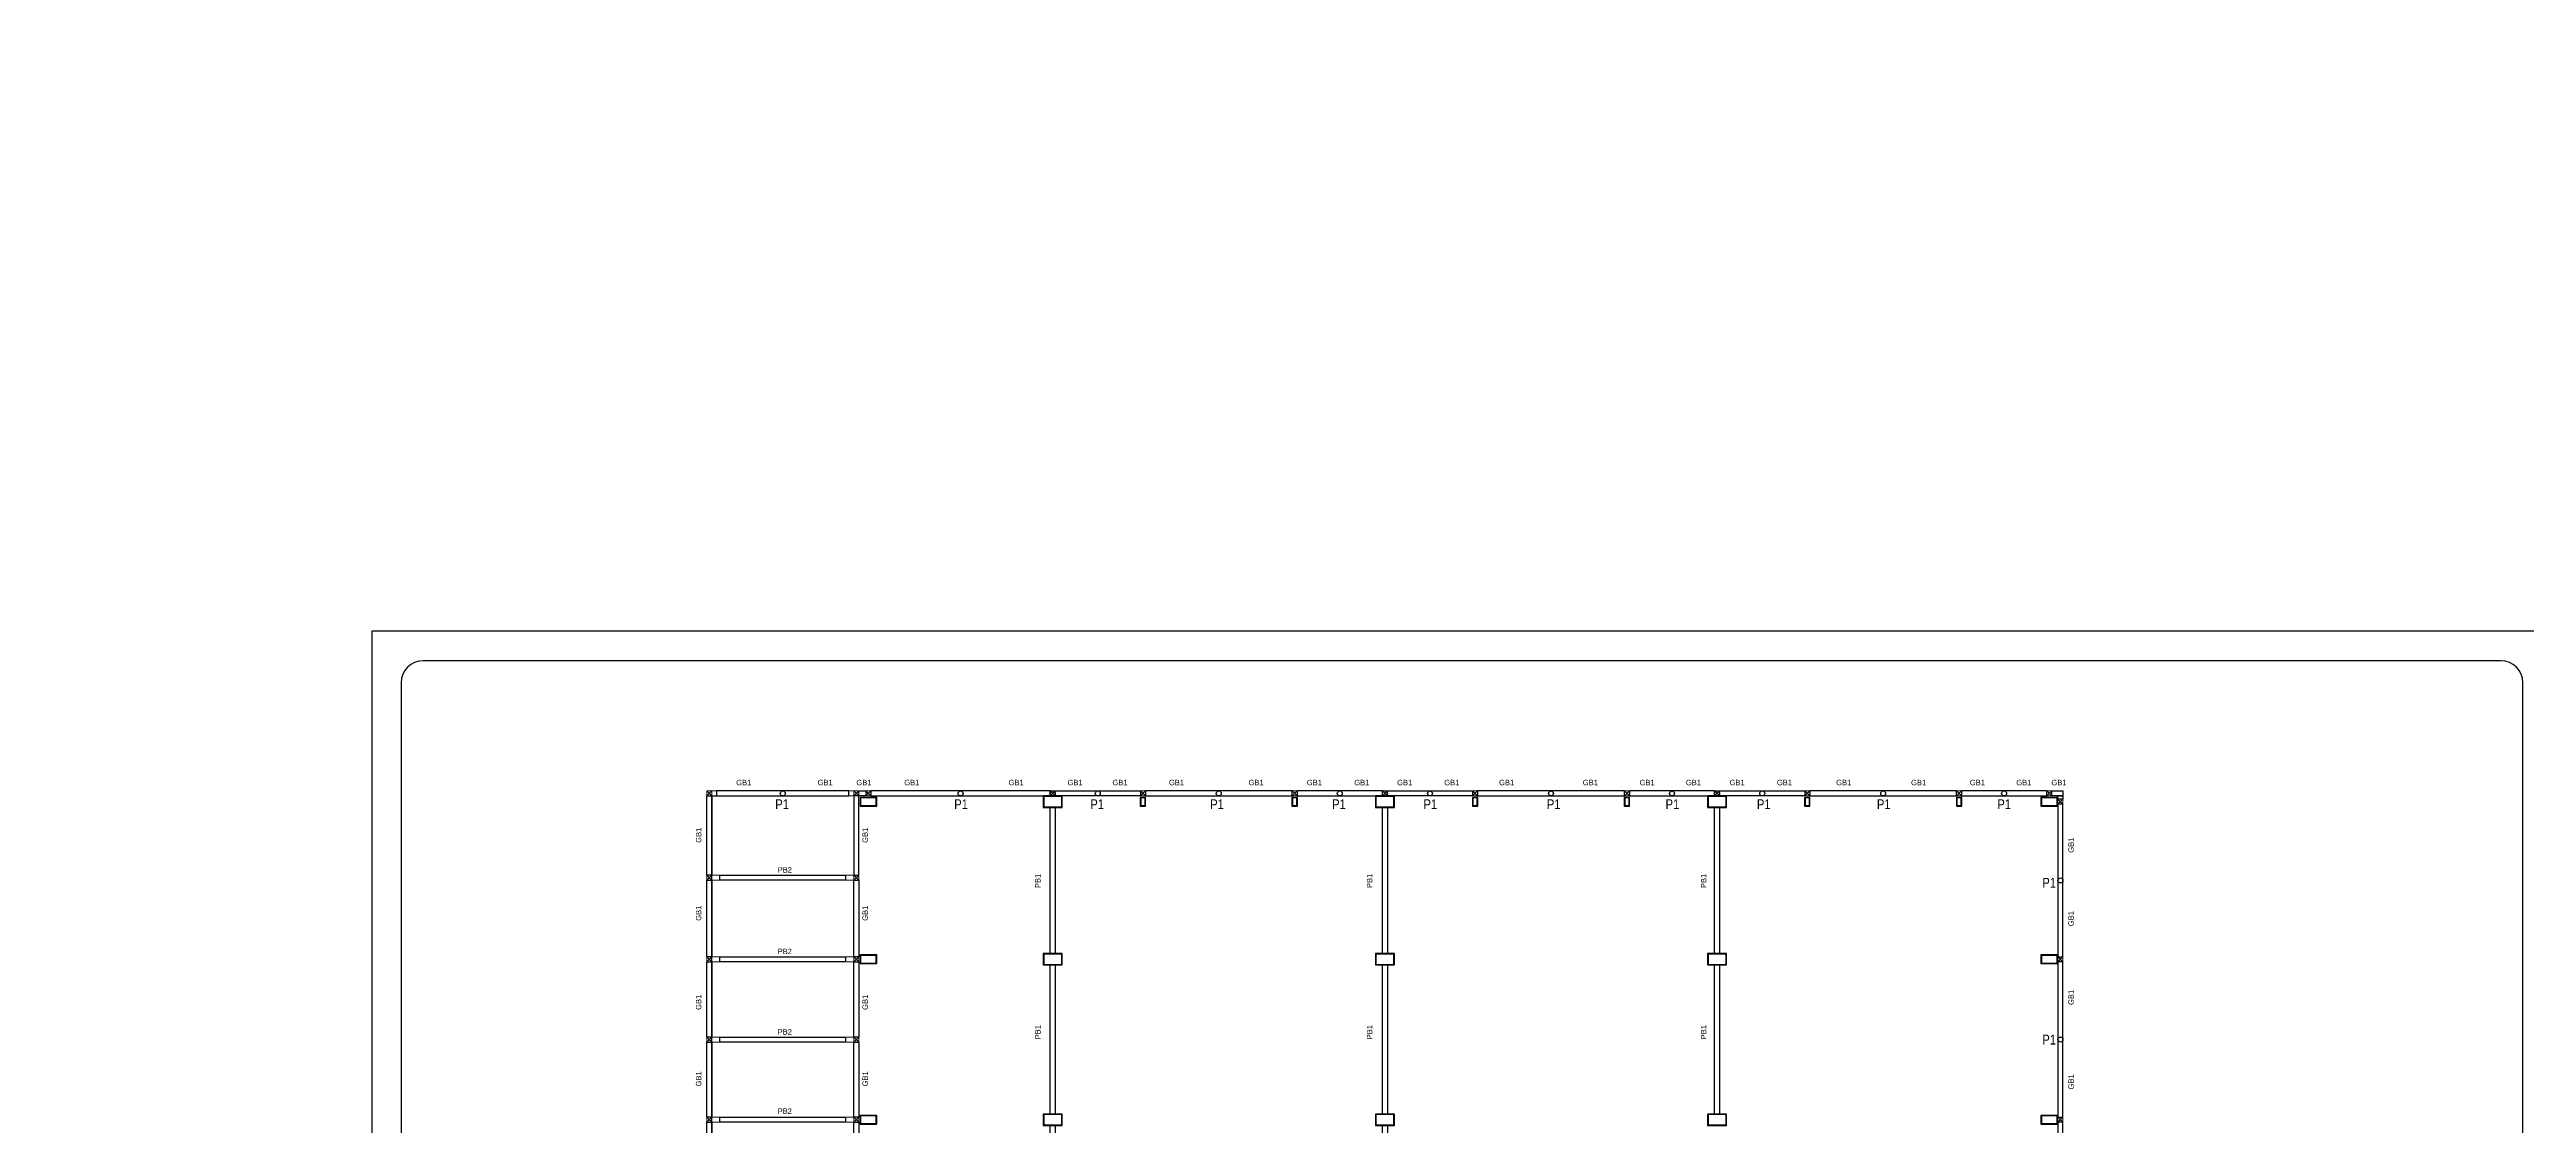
# Model space of a CAD drawing. Header units: inches. Extents: x -605 to 2991212, y -2872845 to 0.
# Drawn here: x 2453258 to 2567494, y -2220385 to -2170767 of the extents above; entities that cross this region are included whole.
import ezdxf
from ezdxf import colors
from ezdxf.entities.mleader import LeaderData, LeaderLine
from ezdxf.enums import TextEntityAlignment as Align
from ezdxf.math import Vec2, Vec3

# ---------------------------------------------------------------- set-up
doc = ezdxf.new("R2010")
doc.units = ezdxf.units.IN
doc.header["$LTSCALE"] = 600
doc.header["$MEASUREMENT"] = 0
for name, color, linetype, lineweight in [('PV_TEXT_ROMANS', 7, 'Continuous', 0), ('rRCC 2', 40, 'Continuous', 15), ('rSHEET', 2, 'Continuous', 30)]:
    doc.layers.add(name, color=color, linetype=linetype, lineweight=lineweight)
doc.layers.add('see level', color=2, linetype='Continuous')
doc.styles.add('J.P', font='ARIALN.TTF')
doc.styles.get("Standard").update_dxf_attribs({"font": 'arial.ttf'})
doc.styles.add('TEXT3', font='geniso.shx')

# ---------------------------------------------------------------- blocks, each defined once
blk = doc.blocks.new('_DotBlank')
at = {"color": 0, "linetype": 'ByBlock', "lineweight": -2}
blk.add_line((-0.5, 0), (-1, 0), dxfattribs=at)
blk.add_circle((0, 0), 0.5, dxfattribs=at)

msp = doc.modelspace()

# ---------------------------------------------------------------- linework, layer by layer
at = {"color": 1, "linetype": 'ByBlock'}
for points in [[(2483574.8, -2205190.9), (2483804.8, -2205190.9), (2483804.8, -2208841.9), (2483574.8, -2208841.9)], [(2490124.8, -2204960.9), (2484024.8, -2204960.9), (2484024.8, -2205190.9), (2490124.8, -2205190.9)], [(2490574.8, -2205190.9), (2490344.8, -2205190.9), (2490344.8, -2208841.9), (2490574.8, -2208841.9)], [(2490574.8, -2204960.9), (2490909.8, -2204960.9), (2490909.8, -2205190.9), (2490574.8, -2205190.9)], [(2499409.8, -2204960.9), (2491139.8, -2204960.9), (2491139.8, -2205190.9), (2499409.8, -2205190.9)], [(2499409.8, -2205715.9), (2499639.8, -2205715.9), (2499639.8, -2212460.5), (2499409.8, -2212460.5)], [(2499639.8, -2204960.9), (2503569.8, -2204960.9), (2503569.8, -2205190.9), (2499639.8, -2205190.9)], [(2510569.8, -2204960.9), (2503799.8, -2204960.9), (2503799.8, -2205190.9), (2510569.8, -2205190.9)], [(2514729.8, -2204960.9), (2510799.8, -2204960.9), (2510799.8, -2205190.9), (2514729.8, -2205190.9)], [(2514729.8, -2205715.9), (2514959.8, -2205715.9), (2514959.8, -2212460.5), (2514729.8, -2212460.5)], [(2514959.8, -2204960.9), (2518889.8, -2204960.9), (2518889.8, -2205190.9), (2514959.8, -2205190.9)], [(2525889.8, -2204960.9), (2519119.8, -2204960.9), (2519119.8, -2205190.9), (2525889.8, -2205190.9)], [(2530049.8, -2204960.9), (2526119.8, -2204960.9), (2526119.8, -2205190.9), (2530049.8, -2205190.9)], [(2530049.8, -2205715.9), (2530279.8, -2205715.9), (2530279.8, -2212460.5), (2530049.8, -2212460.5)], [(2530279.8, -2204960.9), (2534209.8, -2204960.9), (2534209.8, -2205190.9), (2530279.8, -2205190.9)], [(2541209.8, -2204960.9), (2534439.8, -2204960.9), (2534439.8, -2205190.9), (2541209.8, -2205190.9)], [(2545369.8, -2204960.9), (2541439.8, -2204960.9), (2541439.8, -2205190.9), (2545369.8, -2205190.9)], [(2545599.8, -2204960.9), (2546114.8, -2204960.9), (2546114.8, -2205190.9), (2545599.8, -2205190.9)], [(2545884.8, -2205190.9), (2546114.8, -2205190.9), (2546114.8, -2205338.4), (2545884.8, -2205338.4)], [(2545884.8, -2212608), (2546114.8, -2212608), (2546114.8, -2205568.4), (2545884.8, -2205568.4)], [(2483574.8, -2209071.9), (2483804.8, -2209071.9), (2483804.8, -2212608), (2483574.8, -2212608)], [(2484174.8, -2208841.9), (2489974.8, -2208841.9), (2489974.8, -2209071.9), (2484174.8, -2209071.9)], [(2490344.8, -2209071.9), (2490574.8, -2209071.9), (2490574.8, -2212608), (2490344.8, -2212608)], [(2484174.8, -2212608), (2489974.8, -2212608), (2489974.8, -2212838), (2484174.8, -2212838)], [(2483574.8, -2212838), (2483804.8, -2212838), (2483804.8, -2216308), (2483574.8, -2216308)], [(2490344.8, -2212838), (2490574.8, -2212838), (2490574.8, -2216308), (2490344.8, -2216308)], [(2499409.8, -2212985.5), (2499639.8, -2212985.5), (2499639.8, -2219860.5), (2499409.8, -2219860.5)], [(2514729.8, -2212985.5), (2514959.8, -2212985.5), (2514959.8, -2219860.5), (2514729.8, -2219860.5)], [(2530049.8, -2212985.5), (2530279.8, -2212985.5), (2530279.8, -2219860.5), (2530049.8, -2219860.5)], [(2545884.8, -2220008), (2546114.8, -2220008), (2546114.8, -2212838), (2545884.8, -2212838)], [(2483574.8, -2216538), (2483804.8, -2216538), (2483804.8, -2220008), (2483574.8, -2220008)], [(2484174.8, -2216308), (2489974.8, -2216308), (2489974.8, -2216538), (2484174.8, -2216538)], [(2490344.8, -2216538), (2490574.8, -2216538), (2490574.8, -2220008), (2490344.8, -2220008)], [(2483574.8, -2220238), (2483804.8, -2220238), (2483804.8, -2225158), (2483574.8, -2225158)], [(2484174.8, -2220008), (2489974.8, -2220008), (2489974.8, -2220238), (2484174.8, -2220238)], [(2490344.8, -2220238), (2490574.8, -2220238), (2490574.8, -2225158), (2490344.8, -2225158)], [(2499409.8, -2220385.5), (2499639.8, -2220385.5), (2499639.8, -2227260.5), (2499409.8, -2227260.5)], [(2514729.8, -2220385.5), (2514959.8, -2220385.5), (2514959.8, -2227260.5), (2514729.8, -2227260.5)], [(2545884.8, -2227408), (2546114.8, -2227408), (2546114.8, -2220238), (2545884.8, -2220238)]]:
    msp.add_lwpolyline(points, close=True, dxfattribs=at)
at = {"color": 6, "linetype": 'ByBlock'}
for points in [[(2491409.8, -2205653.4), (2491409.8, -2205253.4), (2490639.8, -2205253.4), (2490639.8, -2205653.4)], [(2499964.8, -2205715.9), (2499964.8, -2205190.9), (2499084.8, -2205190.9), (2499084.8, -2205715.9)], [(2503809.8, -2205253.4), (2503559.8, -2205253.4), (2503559.8, -2205653.4), (2503809.8, -2205653.4)], [(2510809.8, -2205253.4), (2510559.8, -2205253.4), (2510559.8, -2205653.4), (2510809.8, -2205653.4)], [(2515284.8, -2205715.9), (2515284.8, -2205190.9), (2514404.8, -2205190.9), (2514404.8, -2205715.9)], [(2519129.8, -2205253.4), (2518879.8, -2205253.4), (2518879.8, -2205653.4), (2519129.8, -2205653.4)], [(2526129.8, -2205253.4), (2525879.8, -2205253.4), (2525879.8, -2205653.4), (2526129.8, -2205653.4)], [(2530604.8, -2205715.9), (2530604.8, -2205190.9), (2529724.8, -2205190.9), (2529724.8, -2205715.9)], [(2534449.8, -2205253.4), (2534199.8, -2205253.4), (2534199.8, -2205653.4), (2534449.8, -2205653.4)], [(2541449.8, -2205253.4), (2541199.8, -2205253.4), (2541199.8, -2205653.4), (2541449.8, -2205653.4)], [(2545869.8, -2205653.4), (2545869.8, -2205253.4), (2545099.8, -2205253.4), (2545099.8, -2205653.4)], [(2491409.8, -2212923), (2491409.8, -2212523), (2490639.8, -2212523), (2490639.8, -2212923)], [(2499964.8, -2212985.5), (2499964.8, -2212460.5), (2499084.8, -2212460.5), (2499084.8, -2212985.5)], [(2515284.8, -2212985.5), (2515284.8, -2212460.5), (2514404.8, -2212460.5), (2514404.8, -2212985.5)], [(2530604.8, -2212985.5), (2530604.8, -2212460.5), (2529724.8, -2212460.5), (2529724.8, -2212985.5)], [(2545869.8, -2212923), (2545869.8, -2212523), (2545099.8, -2212523), (2545099.8, -2212923)], [(2491409.8, -2220323), (2491409.8, -2219923), (2490639.8, -2219923), (2490639.8, -2220323)], [(2499964.8, -2220385.5), (2499964.8, -2219860.5), (2499084.8, -2219860.5), (2499084.8, -2220385.5)], [(2515284.8, -2220385.5), (2515284.8, -2219860.5), (2514404.8, -2219860.5), (2514404.8, -2220385.5)], [(2530604.8, -2220385.5), (2530604.8, -2219860.5), (2529724.8, -2219860.5), (2529724.8, -2220385.5)], [(2545869.8, -2220323), (2545869.8, -2219923), (2545099.8, -2219923), (2545099.8, -2220323)]]:
    msp.add_lwpolyline(points, close=True, dxfattribs=at)
at = {"color": 3, "linetype": 'ByBlock'}
for points in [[(2491384.8, -2205628.4), (2491384.8, -2205278.4), (2490664.8, -2205278.4), (2490664.8, -2205628.4)], [(2499939.8, -2205690.9), (2499939.8, -2205215.9), (2499109.8, -2205215.9), (2499109.8, -2205690.9)], [(2503784.8, -2205278.4), (2503584.8, -2205278.4), (2503584.8, -2205628.4), (2503784.8, -2205628.4)], [(2510784.8, -2205278.4), (2510584.8, -2205278.4), (2510584.8, -2205628.4), (2510784.8, -2205628.4)], [(2515259.8, -2205690.9), (2515259.8, -2205215.9), (2514429.8, -2205215.9), (2514429.8, -2205690.9)], [(2519104.8, -2205278.4), (2518904.8, -2205278.4), (2518904.8, -2205628.4), (2519104.8, -2205628.4)], [(2526104.8, -2205278.4), (2525904.8, -2205278.4), (2525904.8, -2205628.4), (2526104.8, -2205628.4)], [(2530579.8, -2205690.9), (2530579.8, -2205215.9), (2529749.8, -2205215.9), (2529749.8, -2205690.9)], [(2534424.8, -2205278.4), (2534224.8, -2205278.4), (2534224.8, -2205628.4), (2534424.8, -2205628.4)], [(2541424.8, -2205278.4), (2541224.8, -2205278.4), (2541224.8, -2205628.4), (2541424.8, -2205628.4)], [(2545844.8, -2205628.4), (2545844.8, -2205278.4), (2545124.8, -2205278.4), (2545124.8, -2205628.4)], [(2491384.8, -2212898), (2491384.8, -2212548), (2490664.8, -2212548), (2490664.8, -2212898)], [(2499939.8, -2212960.5), (2499939.8, -2212485.5), (2499109.8, -2212485.5), (2499109.8, -2212960.5)], [(2515259.8, -2212960.5), (2515259.8, -2212485.5), (2514429.8, -2212485.5), (2514429.8, -2212960.5)], [(2530579.8, -2212960.5), (2530579.8, -2212485.5), (2529749.8, -2212485.5), (2529749.8, -2212960.5)], [(2545844.8, -2212898), (2545844.8, -2212548), (2545124.8, -2212548), (2545124.8, -2212898)], [(2491384.8, -2220298), (2491384.8, -2219948), (2490664.8, -2219948), (2490664.8, -2220298)], [(2499939.8, -2220360.5), (2499939.8, -2219885.5), (2499109.8, -2219885.5), (2499109.8, -2220360.5)], [(2515259.8, -2220360.5), (2515259.8, -2219885.5), (2514429.8, -2219885.5), (2514429.8, -2220360.5)], [(2530579.8, -2220360.5), (2530579.8, -2219885.5), (2529749.8, -2219885.5), (2529749.8, -2220360.5)], [(2545844.8, -2220298), (2545844.8, -2219948), (2545124.8, -2219948), (2545124.8, -2220298)]]:
    msp.add_lwpolyline(points, close=True, dxfattribs=at)
at = {"color": 8, "linetype": 'ByBlock'}
for centre in [(2487074.8, -2205075.9), (2495274.8, -2205075.9), (2499524.8, -2205075.9), (2501604.8, -2205075.9), (2507184.8, -2205075.9), (2512764.8, -2205075.9), (2514844.8, -2205075.9), (2516924.8, -2205075.9), (2522504.8, -2205075.9), (2528084.8, -2205075.9), (2530164.8, -2205075.9), (2532244.8, -2205075.9), (2537824.8, -2205075.9), (2543404.8, -2205075.9), (2543404.8, -2205075.9), (2545999.8, -2209088.2), (2545999.8, -2209088.2), (2545999.8, -2216423), (2545999.8, -2216423)]:
    msp.add_circle(centre, 115, dxfattribs=at)
at = {"layer": 'rRCC 2', "color": 6}
for p, q in [((2483574.8, -2204960.9), (2483804.8, -2205190.9)), ((2483574.8, -2205190.9), (2483804.8, -2204960.9)), ((2490574.8, -2204960.9), (2490344.8, -2205190.9)), ((2490574.8, -2205190.9), (2490344.8, -2204960.9)), ((2491139.8, -2204960.9), (2490909.8, -2205190.9)), ((2491139.8, -2205190.9), (2490909.8, -2204960.9)), ((2499639.8, -2204960.9), (2499409.8, -2205190.9)), ((2499639.8, -2205190.9), (2499409.8, -2204960.9)), ((2503799.8, -2204960.9), (2503569.8, -2205190.9)), ((2503799.8, -2205190.9), (2503569.8, -2204960.9)), ((2510799.8, -2204960.9), (2510569.8, -2205190.9)), ((2510799.8, -2205190.9), (2510569.8, -2204960.9)), ((2514959.8, -2204960.9), (2514729.8, -2205190.9)), ((2514959.8, -2205190.9), (2514729.8, -2204960.9)), ((2519119.8, -2204960.9), (2518889.8, -2205190.9)), ((2519119.8, -2205190.9), (2518889.8, -2204960.9)), ((2526119.8, -2204960.9), (2525889.8, -2205190.9)), ((2526119.8, -2205190.9), (2525889.8, -2204960.9)), ((2530279.8, -2204960.9), (2530049.8, -2205190.9)), ((2530279.8, -2205190.9), (2530049.8, -2204960.9)), ((2534439.8, -2204960.9), (2534209.8, -2205190.9)), ((2534439.8, -2205190.9), (2534209.8, -2204960.9)), ((2541439.8, -2204960.9), (2541209.8, -2205190.9)), ((2541439.8, -2205190.9), (2541209.8, -2204960.9)), ((2545599.8, -2204960.9), (2545369.8, -2205190.9)), ((2545599.8, -2205190.9), (2545369.8, -2204960.9)), ((2546114.8, -2205338.4), (2545884.8, -2205568.4)), ((2546114.8, -2205568.4), (2545884.8, -2205338.4)), ((2483574.8, -2208841.9), (2483804.8, -2209071.9)), ((2483574.8, -2209071.9), (2483804.8, -2208841.9)), ((2490574.8, -2208841.9), (2490344.8, -2209071.9)), ((2490574.8, -2209071.9), (2490344.8, -2208841.9)), ((2483574.8, -2212608), (2483804.8, -2212838)), ((2483574.8, -2212838), (2483804.8, -2212608)), ((2490574.8, -2212608), (2490344.8, -2212838)), ((2490574.8, -2212838), (2490344.8, -2212608)), ((2546114.8, -2212608), (2545884.8, -2212838)), ((2546114.8, -2212838), (2545884.8, -2212608)), ((2483574.8, -2216308), (2483804.8, -2216538)), ((2483574.8, -2216538), (2483804.8, -2216308)), ((2490574.8, -2216308), (2490344.8, -2216538)), ((2490574.8, -2216538), (2490344.8, -2216308)), ((2483574.8, -2220008), (2483804.8, -2220238)), ((2483574.8, -2220238), (2483804.8, -2220008)), ((2490574.8, -2220008), (2490344.8, -2220238)), ((2490574.8, -2220238), (2490344.8, -2220008)), ((2546114.8, -2220008), (2545884.8, -2220238)), ((2546114.8, -2220238), (2545884.8, -2220008))]:
    msp.add_line(p, q, dxfattribs=at)
for points in [[(2483574.8, -2205190.9), (2483574.8, -2204960.9), (2484024.8, -2204960.9), (2484024.8, -2205190.9)], [(2483574.8, -2204960.9), (2483804.8, -2204960.9), (2483804.8, -2205190.9), (2483574.8, -2205190.9)], [(2490574.8, -2205190.9), (2490574.8, -2204960.9), (2490124.8, -2204960.9), (2490124.8, -2205190.9)], [(2490574.8, -2204960.9), (2490344.8, -2204960.9), (2490344.8, -2205190.9), (2490574.8, -2205190.9)], [(2491139.8, -2204960.9), (2490909.8, -2204960.9), (2490909.8, -2205190.9), (2491139.8, -2205190.9)], [(2499639.8, -2204960.9), (2499409.8, -2204960.9), (2499409.8, -2205190.9), (2499639.8, -2205190.9)], [(2503799.8, -2204960.9), (2503569.8, -2204960.9), (2503569.8, -2205190.9), (2503799.8, -2205190.9)], [(2510799.8, -2204960.9), (2510569.8, -2204960.9), (2510569.8, -2205190.9), (2510799.8, -2205190.9)], [(2514959.8, -2204960.9), (2514729.8, -2204960.9), (2514729.8, -2205190.9), (2514959.8, -2205190.9)], [(2519119.8, -2204960.9), (2518889.8, -2204960.9), (2518889.8, -2205190.9), (2519119.8, -2205190.9)], [(2526119.8, -2204960.9), (2525889.8, -2204960.9), (2525889.8, -2205190.9), (2526119.8, -2205190.9)], [(2530279.8, -2204960.9), (2530049.8, -2204960.9), (2530049.8, -2205190.9), (2530279.8, -2205190.9)], [(2534439.8, -2204960.9), (2534209.8, -2204960.9), (2534209.8, -2205190.9), (2534439.8, -2205190.9)], [(2541439.8, -2204960.9), (2541209.8, -2204960.9), (2541209.8, -2205190.9), (2541439.8, -2205190.9)], [(2545599.8, -2204960.9), (2545369.8, -2204960.9), (2545369.8, -2205190.9), (2545599.8, -2205190.9)], [(2546114.8, -2205338.4), (2545884.8, -2205338.4), (2545884.8, -2205568.4), (2546114.8, -2205568.4)], [(2483574.8, -2209071.9), (2483574.8, -2208841.9), (2484174.8, -2208841.9), (2484174.8, -2209071.9)], [(2483574.8, -2208841.9), (2483804.8, -2208841.9), (2483804.8, -2209071.9), (2483574.8, -2209071.9)], [(2490574.8, -2209071.9), (2490574.8, -2208841.9), (2489974.8, -2208841.9), (2489974.8, -2209071.9)], [(2490574.8, -2208841.9), (2490344.8, -2208841.9), (2490344.8, -2209071.9), (2490574.8, -2209071.9)], [(2483574.8, -2212838), (2483574.8, -2212608), (2484174.8, -2212608), (2484174.8, -2212838)], [(2483574.8, -2212608), (2483804.8, -2212608), (2483804.8, -2212838), (2483574.8, -2212838)], [(2490574.8, -2212838), (2490574.8, -2212608), (2489974.8, -2212608), (2489974.8, -2212838)], [(2490574.8, -2212608), (2490344.8, -2212608), (2490344.8, -2212838), (2490574.8, -2212838)], [(2546114.8, -2212608), (2545884.8, -2212608), (2545884.8, -2212838), (2546114.8, -2212838)], [(2483574.8, -2216538), (2483574.8, -2216308), (2484174.8, -2216308), (2484174.8, -2216538)], [(2483574.8, -2216308), (2483804.8, -2216308), (2483804.8, -2216538), (2483574.8, -2216538)], [(2490574.8, -2216538), (2490574.8, -2216308), (2489974.8, -2216308), (2489974.8, -2216538)], [(2490574.8, -2216308), (2490344.8, -2216308), (2490344.8, -2216538), (2490574.8, -2216538)], [(2483574.8, -2220238), (2483574.8, -2220008), (2484174.8, -2220008), (2484174.8, -2220238)], [(2483574.8, -2220008), (2483804.8, -2220008), (2483804.8, -2220238), (2483574.8, -2220238)], [(2490574.8, -2220238), (2490574.8, -2220008), (2489974.8, -2220008), (2489974.8, -2220238)], [(2490574.8, -2220008), (2490344.8, -2220008), (2490344.8, -2220238), (2490574.8, -2220238)], [(2546114.8, -2220008), (2545884.8, -2220008), (2545884.8, -2220238), (2546114.8, -2220238)]]:
    msp.add_lwpolyline(points, close=True, dxfattribs=at)
at = {"layer": 'rSHEET'}
msp.add_lwpolyline([(2568681.6, -2339818.9), (2568681.6, -2197596.6), (2468120.2, -2197596.6), (2468120.2, -2339818.9)], close=True, dxfattribs=at)
msp.add_lwpolyline([(2567329.6, -2337448.6), (2567329.6, -2199967, 0.41421356), (2566313.7, -2198951.1), (2470488, -2198951.1, 0.41421356), (2469472.2, -2199967), (2469472.2, -2337448.6, 0.41421356), (2470488, -2338464.4), (2566313.7, -2338464.4, 0.41421356)], format="xyb", close=True, dxfattribs=at)
at = {"layer": 'see level', "color": 8, "linetype": 'ByBlock'}
msp.add_lwpolyline([(2483804.8, -2227788), (2483804.8, -2205190.9), (2490124.8, -2205190.9)], dxfattribs=at)

# ---------------------------------------------------------------- texts
at = {"layer": 'PV_TEXT_ROMANS', "char_height": 450, "width": 2135.966, "attachment_point": 1, "style": 'J.P'}
for insert in [(2485974.7, -2205346), (2494229.8, -2205346), (2500506.9, -2205346), (2506034.3, -2205346), (2511656.6, -2205346), (2515873, -2205346), (2521560.5, -2205346), (2527036.6, -2205346), (2531247.7, -2205346), (2536782.3, -2205346), (2542337.6, -2205346), (2544412.4, -2208967.2), (2544412.4, -2216202)]:
    msp.add_mtext('\\pxqc;P1', dxfattribs=dict(at, insert=insert))
at = {"layer": 'rRCC 2'}
for s, p in [('GB1', (2485272.6, -2204570.7)), ('GB1', (2489030.8, -2204570.7)), ('GB1', (2490817.5, -2204570.7)), ('GB1', (2493025.4, -2204570.7)), ('GB1', (2497832.8, -2204570.7)), ('GB1', (2500553.8, -2204570.7)), ('GB1', (2502625.9, -2204570.7)), ('GB1', (2505234.1, -2204570.7)), ('GB1', (2508901.4, -2204570.7)), ('GB1', (2511592.6, -2204570.7)), ('GB1', (2513781.4, -2204570.7)), ('GB1', (2515756.2, -2204570.7)), ('GB1', (2517931.1, -2204570.7)), ('GB1', (2520459.4, -2204570.7)), ('GB1', (2524317.8, -2204570.7)), ('GB1', (2526936.1, -2204570.7)), ('GB1', (2529075, -2204570.7)), ('GB1', (2531084.2, -2204570.7)), ('GB1', (2533272.3, -2204570.7)), ('GB1', (2536003.4, -2204570.7)), ('GB1', (2539459.3, -2204570.7)), ('GB1', (2542171.6, -2204570.7)), ('GB1', (2544312.7, -2204570.7)), ('GB1', (2545931.9, -2204570.7)), ('PB2', (2487167.4, -2208599.1)), ('PB2', (2487167.4, -2212359.3)), ('PB2', (2487167.4, -2216069.6)), ('PB2', (2487167.4, -2219727.6))]:
    msp.add_text(s, height=250, dxfattribs=at).set_placement(p, align=Align.MIDDLE_CENTER)
for s, p in [('GB1', (2483192.3, -2207002.5)), ('GB1', (2490874.6, -2207002.5)), ('GB1', (2546489.8, -2207459.7)), ('PB1', (2498838.3, -2209109.7)), ('PB1', (2514139.5, -2209109.7)), ('PB1', (2529545.2, -2209109.7)), ('GB1', (2483192.3, -2210598.6)), ('GB1', (2490874.6, -2210598.6)), ('GB1', (2546489.8, -2210846.6)), ('GB1', (2483192.3, -2214708.1)), ('GB1', (2490874.6, -2214708.1)), ('GB1', (2546489.8, -2214480.6)), ('PB1', (2498838.3, -2216084.3)), ('PB1', (2514139.5, -2216084.3)), ('PB1', (2529545.2, -2216084.3)), ('GB1', (2483192.3, -2218235.5)), ('GB1', (2490874.6, -2218235.5)), ('GB1', (2546489.8, -2218373.9))]:
    msp.add_text(s, height=250, rotation=90, dxfattribs=at).set_placement(p, align=Align.MIDDLE_CENTER)

# ---------------------------------------------------------------- leaders
at = {"layer": 'rRCC 2', "color": 7}
ml = msp.add_multileader_mtext('Standard', dxfattribs=at)
ml.set_content('\\A1;\\W0.85;(a)4-12# ', color=7, style='TEXT3')
ml.set_leader_properties(color=256, linetype='ByLayer', lineweight=-1)
ml.set_arrow_properties(name='DOTBLANK')
ml.build(insert=Vec2(0, 0))
ml.multileader.update_dxf_attribs({"text_top_attachment_type": 0, "text_bottom_attachment_type": 0, "dogleg_length": 7.47, "arrow_head_size": 187.5, "scale": 75})
ctx = ml.context
ctx.base_point, ctx.scale, ctx.char_height, ctx.arrow_head_size, ctx.landing_gap_size, ctx.plane_origin = Vec3(2474235.5, -2625457.1), 75, 250, 187.5, 6.75, Vec3(2469885.5, -2625505)
ctx.text_align_type = 2
notes = []
notes.append((ctx, [(0, (0, 0, 0), (0, 0), (1, 0), 1, [])]))
ctx.mtext.insert, ctx.mtext.alignment, ctx.mtext.flow_direction = Vec3(2475262.2, -2625325.8), 3, 5
for ctx, leaders in notes:
    for number, flags, end, landing, length, lines in leaders:
        leader = LeaderData()
        leader.index, (leader.has_last_leader_line, leader.has_dogleg_vector, leader.attachment_direction) = number, flags
        leader.last_leader_point, leader.dogleg_vector, leader.dogleg_length = Vec3(end), Vec3(landing), length
        for number, points, colour, breaks in lines:
            line = LeaderLine()
            line.index, line.vertices, line.color, line.breaks = number, Vec3.list(points), colors.encode_raw_color(colour), breaks
            leader.lines.append(line)
        ctx.leaders.append(leader)

doc.saveas('drawing.dxf')
